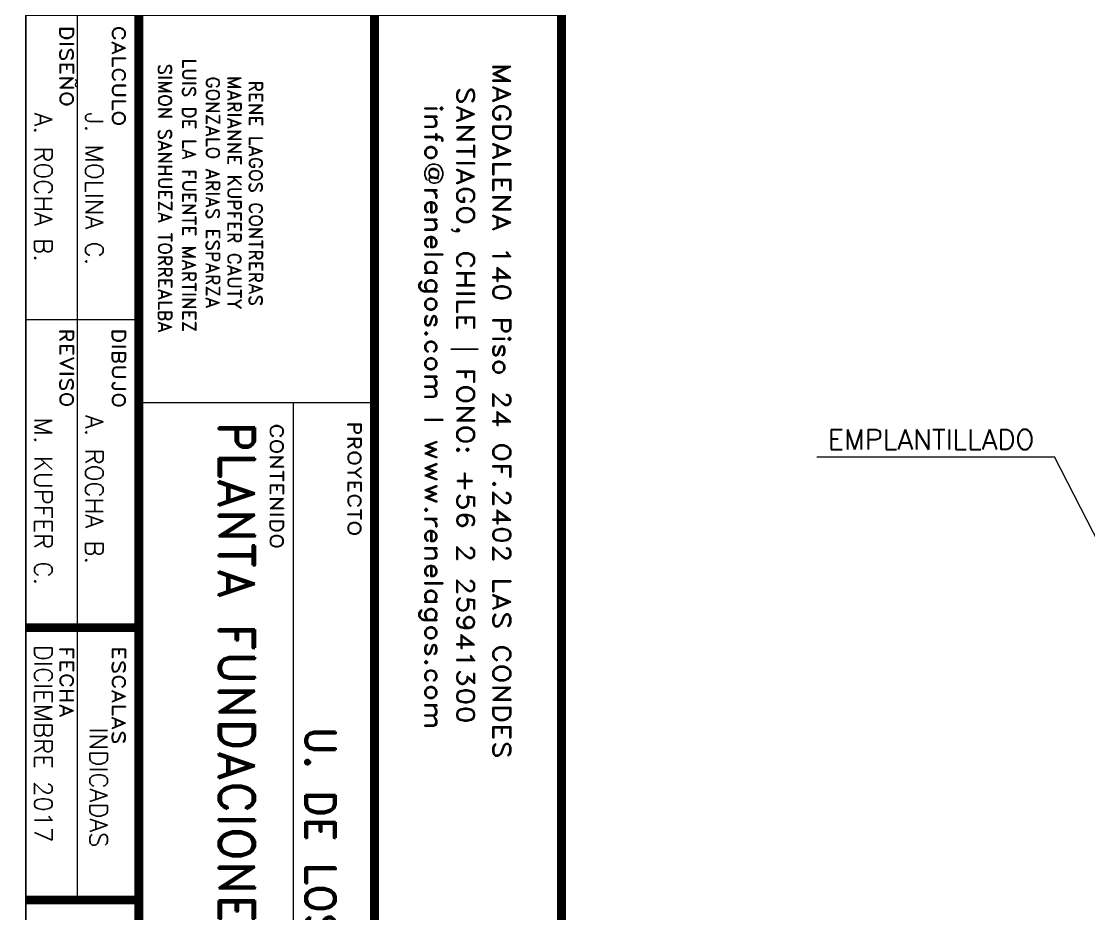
# Model space of a CAD drawing. Extents: x -4 to 6083, y -4 to 8618.
# Drawn here: x -4 to 893, y 439 to 1188 of the extents above; entities that cross this region are included whole.
import ezdxf
from ezdxf.enums import TextEntityAlignment as Align

# ---------------------------------------------------------------- set-up
doc = ezdxf.new("R2010")
doc.units = 0
doc.header["$LTSCALE"] = 45
doc.header["$MEASUREMENT"] = 0
for name, color, linetype in [('FORMATO', 7, 'CONTINUOUS'), ('RLA-CORTES', 5, 'CONTINUOUS'), ('RLA-FORMATO', 7, 'CONTINUOUS'), ('RLA-TEXTOS1', 9, 'CONTINUOUS')]:
    doc.layers.add(name, color=color, linetype=linetype)
doc.styles.add('DIREC', font='ROMAND', dxfattribs={"width": 1.2})
doc.styles.add('INGCIV', font='ROMAND', dxfattribs={"width": 1.2})
doc.styles.add('ROMAND', font='romand', dxfattribs={"height": 31.5})
doc.styles.add('ROMANS', font='ROMANS.shx', dxfattribs={"height": 16.875})

# ---------------------------------------------------------------- blocks, each defined once
blk = doc.blocks.new('viñeta-rl')
at = {"layer": 'RLA-FORMATO', "color": 2, "linetype": 'Continuous'}
for p, q in [((-578.33, 195.27), (-578.33, 63.31)), ((-578.33, 149.76), (0, 149.76)), ((-625, 0), (-625, 63.31)), ((-797.49, 28.79), (-300, 28.79))]:
    blk.add_line(p, q, dxfattribs=at)
at = {"layer": 'RLA-FORMATO', "color": 5, "const_width": 5}
for points in [[(0, 300), (-797.49, 300), (-797.49, 0)], [(0, 195.27), (-797.49, 195.27)], [(0, 63.31), (-797.49, 63.31)], [(-452.5, 0), (-452.5, 63.31)], [(-300, 0), (-300, 63.31)]]:
    blk.add_lwpolyline(points, dxfattribs=at)
at = {"layer": 'RLA-FORMATO', "color": 3, "style": 'INGCIV', "width": 1.2}
for s, p in [('MAGDALENA 140 Piso 24 OF.2402 LAS CONDES ', (-768.78, 261.55)), ('SANTIAGO, CHILE | FONO: +56 2 25941300', (-755.51, 241.36)), ('info@renelagos.com l www.renelagos.com   ', (-745.53, 223.52))]:
    blk.add_text(s, height=9.9999, dxfattribs=at).set_placement(p)
at = {"layer": 'RLA-FORMATO', "color": 3, "linetype": 'Continuous', "style": 'DIREC', "width": 1.25}
for s, p in [('PROYECTO', (-567.96, 180.27)), ('CONTENIDO', (-566.83, 136.76)), ('CALCULO', (-789.53, 48.31)), ('DIBUJO', (-620.03, 48.31)), ('ESCALAS', (-442.03, 48.31)), ('DISEÑO', (-789.53, 19.13)), ('REVISO', (-620.03, 19.13)), ('FECHA', (-442.03, 19.13))]:
    blk.add_text(s, height=7.5, dxfattribs=at).set_placement(p)
at = {"layer": 'RLA-FORMATO', "color": 3, "linetype": 'Continuous', "style": 'DIREC'}
for s, p in [('RENE LAGOS CONTRERAS', (-758.81, 125.05)), ('MARIANNE KUPFER CAUTY', (-761.43, 113.05)), ('GONZALO ARIAS ESPARZA', (-761.07, 101.05)), ('LUIS DE LA FUENTE MARTINEZ', (-771.21, 87.75)), ('SIMON SANHUEZA TORREALBA', (-768.25, 74.23))]:
    blk.add_text(s, height=7.4999, dxfattribs=at).set_placement(p)
at = {"layer": 'RLA-FORMATO', "color": 4, "style": 'ROMAND'}
for tag, p in [('DESAR', (-1255.78, 233.26)), ('PRELIM', (-1123.11, 233.26)), ('PROP', (-989.64, 233.26)), ('CONST', (-823.74, 233.26))]:
    blk.add_attdef(tag, p, '', height=16, dxfattribs=at)
at = {"layer": 'RLA-FORMATO', "color": 2, "style": 'ROMANS'}
for tag, p, height in [('REVNO1', (-1394.08, 180.65), 10), ('DETNO1', (-1358.4, 180.65), 10), ('FECHA1', (-880.48, 180.65), 10), ('REVNO2', (-1394.08, 155.65), 10), ('DETNO2', (-1358.4, 155.65), 10), ('FECHA2', (-880.48, 155.65), 10), ('REVNO3', (-1394.08, 130.65), 10), ('DETNO3', (-1358.4, 130.65), 10), ('FECHA3', (-880.48, 130.65), 10), ('REVNO4', (-1394.08, 105.65), 10), ('DETNO4', (-1358.4, 105.65), 10), ('FECHA4', (-880.48, 105.65), 10), ('REVNO5', (-1394.08, 80.65), 11.25), ('DETNO5', (-1358.4, 80.65), 10), ('FECHA5', (-880.48, 80.65), 10), ('REVNO6', (-1392.27, 55.65), 10), ('DETNO6', (-1356.59, 55.65), 10), ('FECHA6', (-878.68, 55.65), 10), ('INGENIERO', (-741.07, 33.4), 10), ('DIBUJANTE', (-571.62, 33.4), 10), ('REVNO7', (-1394.08, 30.65), 10), ('DETNO7', (-1358.4, 30.65), 10), ('FECHA7', (-880.48, 30.65), 10), ('REVNO8', (-1394.08, 8.6), 10), ('DETNO8', (-1358.4, 8.6), 10), ('FECHA8', (-880.48, 8.6), 10), ('PROYECTISTA', (-740.89, 4.81), 10), ('INGENIERO', (-568.57, 4.61), 10)]:
    blk.add_attdef(tag, p, '', height=height, dxfattribs=at)
for tag, p in [('PERSNO1', (-946.61, 180.65)), ('PERSNO2', (-946.61, 155.65)), ('PERSNO3', (-946.61, 130.65)), ('PERSNO4', (-946.61, 105.65)), ('PERSNO5', (-946.61, 80.65)), ('PERSNO6', (-946.61, 55.65)), ('PERSNO7', (-946.61, 30.65)), ('PERSNO8', (-946.61, 8.6))]:
    blk.add_attdef(tag, text='', height=10, dxfattribs=at).set_placement(p, align=Align.CENTER)
at = {"layer": 'RLA-FORMATO', "color": 5, "style": 'ROMAND'}
blk.add_attdef('PROYECTO', text='', height=16.9, dxfattribs=at).set_placement((-289.17, 165.03), align=Align.MIDDLE)
for tag, p in [('TITULO1', (-567.96, 108.18)), ('TITULO2', (-567.96, 74.23))]:
    blk.add_attdef(tag, p, '', height=20, dxfattribs=at)
at = {"layer": 'RLA-FORMATO', "color": 2, "style": 'ROMANS'}
for tag, p in [('NOMARCH', (-1424.04, 5.53)), ('FECHA', (-1406.95, 5.53))]:
    blk.add_attdef(tag, p, '', height=11.25, rotation=90, dxfattribs=at)
at = {"layer": 'RLA-FORMATO', "color": 5, "style": 'ROMAND', "width": 0.967839}
blk.add_attdef('NUMERO', text='', height=24, dxfattribs=at).set_placement((-290.27, 13.33), (-62.41, 13.33), align=Align.FIT)
at = {"layer": 'RLA-FORMATO', "color": 5, "style": 'ROMAND', "flags": 12}
blk.add_attdef('REVISION', text='', height=24, dxfattribs=at).set_placement((-24.5, 25.33), align=Align.MIDDLE)

msp = doc.modelspace()

# ---------------------------------------------------------------- linework, layer by layer
at = {"layer": 'RLA-FORMATO', "color": 6, "linetype": 'Continuous'}
for p, q in [((0, 8617.5), (0, 0)), ((0, 0), (0, 7890))]:
    msp.add_line(p, q, dxfattribs=at)
at = {"layer": 'RLA-TEXTOS1', "color": 1}
for p in [(664.384, 822.301), (936.407, 680.986)]:
    msp.add_line(p, (863.997, 822.301), dxfattribs=at)

# ---------------------------------------------------------------- block references
at = {"layer": 'RLA-FORMATO'}
ref = msp.add_blockref('viñeta-rl', (0, 0), dxfattribs=dict(at, xscale=1.5, yscale=1.5, zscale=1.5, rotation=270))
ref.add_attrib('INGENIERO', 'J. MOLINA C.', (50.098, 1111.601), dxfattribs={"layer": 'FORMATO', "color": 2, "height": 15, "rotation": 270, "style": 'ROMANS'})
ref.add_attrib('PROYECTISTA', 'A. ROCHA B.', (7.218, 1111.329), dxfattribs={"layer": 'FORMATO', "color": 2, "height": 15, "rotation": 270, "style": 'ROMANS'})
ref.add_attrib('DIBUJANTE', 'A. ROCHA B.', (50.101, 857.423), dxfattribs={"layer": 'FORMATO', "color": 2, "height": 15, "rotation": 270, "style": 'ROMANS'})
ref.add_attrib('TITULO1', 'PLANTA FUNDACIONES', (162.27, 851.943), dxfattribs={"layer": 'FORMATO', "color": 5, "height": 30, "rotation": 270, "style": 'ROMAND'})
ref.add_attrib('PROYECTO', 'U. DE LOS ANDES ', dxfattribs={"layer": 'FORMATO', "color": 5, "height": 25.35, "rotation": 270, "style": 'ROMAND'}).set_placement((247.549, 433.751), align=Align.MIDDLE)

# ---------------------------------------------------------------- texts
at = {"layer": 'RLA-CORTES', "color": 9, "style": 'ROMANS'}
msp.add_text('EMPLANTILLADO', height=16.875, dxfattribs=at).set_placement((760.372, 836.827), align=Align.MIDDLE)
at = {"layer": 'RLA-FORMATO', "color": 2, "linetype": 'Continuous', "style": 'ROMANS'}
for s, p in [('M. KUPFER C.', (7.215, 855.19)), ('DICIEMBRE 2017', (7.215, 664.294)), ('INDICADAS', (53.691, 595.044))]:
    msp.add_text(s, height=15, rotation=270, dxfattribs=at).set_placement(p)

doc.saveas('drawing.dxf')
